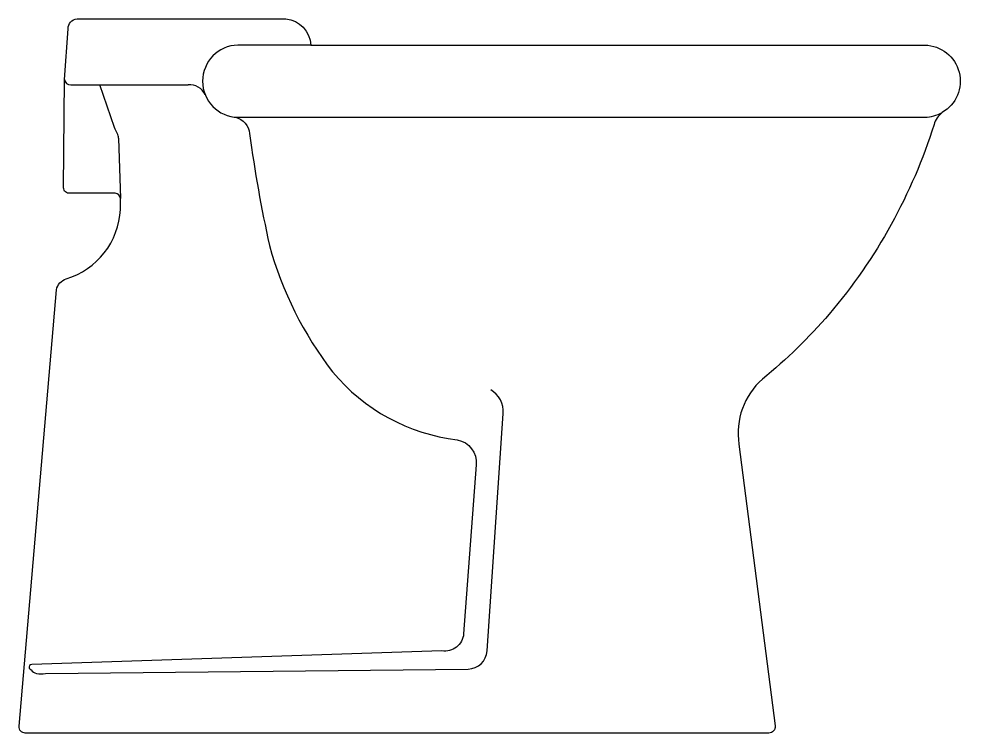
# Model space of a CAD drawing. Extents: x -873.11 to -872.587, y 506.357 to 506.753.
import ezdxf

# ---------------------------------------------------------------- set-up
doc = ezdxf.new("R2010")
doc.units = 0
doc.header["$LTSCALE"] = 50
doc.header["$MEASUREMENT"] = 0
doc.layers.add('A-PECAS', color=2, linetype='CONTINUOUS')
doc.layers.add('ESC1-50', color=1, linetype='CONTINUOUS')

# ---------------------------------------------------------------- blocks, each defined once
blk = doc.blocks.new('P-31-D')
at = {"layer": 'A-PECAS'}
blk.add_lwpolyline([(0.0785, 0.39, -0.3996145975976848), (0.0835, 0.3955), (0.199, 0.3955, -0.3703327741337186), (0.2129999999999998, 0.381), (0.36275, 0.381), (0.553, 0.381, -0.7589271477745212), (0.5624735667044645, 0.3436465468813331, 0.1605677876939523), (0.558, 0.337, -0.09995873256436208), (0.5, 0.232, -0.04173900441159847), (0.463, 0.196, 0.2567371040471246), (0.45, 0.16), (0.4699945723170231, 0.003944801428112045, -0.4520492335155764), (0.4665229514146852, 0), (0.05481217048891291, 0, -0.4394334035863593), (0.05132490546950707, 0.003798299655427791), (0.07200000000000001, 0.2455, -0.274289217929576), (0.0775, 0.2515000000000001, 0.3145453494117738), (0.1075, 0.29), (0.1075, 0.296, 0.3774894483135179), (0.1045, 0.299), (0.0795, 0.299, -0.4741697616265732), (0.076, 0.302), (0.0765, 0.362)], format="xyb", close=True, dxfattribs=at)
at = {"layer": 'ESC1-50'}
for points in [[(0.2129999999999998, 0.381), (0.1725, 0.381, 0.9762504205516759), (0.1725, 0.341), (0.36275, 0.341), (0.553, 0.341, 0.1248336520590168), (0.5624735667044645, 0.3436465468813331, 0.1248336520590168)], [(0.1712416462455024, 0.3410699575942405, -0.3080569418454479), (0.1790000000000001, 0.3319999999999997, 0.02120258531100882), (0.19, 0.2699999999999999, 0.09724823926671339), (0.225, 0.2, 0.1925818948671668), (0.2940198023986714, 0.1624458878815093, -0.3841774623741889), (0.3045, 0.1485), (0.2975, 0.055, -0.4400335789392614), (0.2855, 0.0455), (0.0585, 0.038, 0.5726557760572227), (0.05700000000000001, 0.03599999999999999, 0.0337376908469159), (0.05800000000000001, 0.035, 0.1461445378809099), (0.06100000000000001, 0.033, 0.07206553981770145), (0.066, 0.033), (0.3, 0.0355, 0.3926492749843577), (0.3105, 0.0455), (0.3195, 0.177, 0.2869972687050397), (0.3125, 0.19)]]:
    blk.add_lwpolyline(points, format="xyb", dxfattribs=at)
for points in [[(0.08, 0.359), (0.145, 0.359)], [(0.1042134614588541, 0.3352722224521993), (0.096, 0.359)], [(0.1064876424493498, 0.3294077991714563), (0.1075, 0.296)]]:
    blk.add_lwpolyline(points, dxfattribs=at)
for centre, radius, start, end in [((0.07978437036716118, 0.3622900987616881), 0.003297157260462328, 185.0476679161114, 273.7497427938796), ((0.1457433747135127, 0.3494326233552117), 0.009596212889881684, 25.17181699068949, 94.44289306445378), ((0.08506237087785726, 0.3244395417322734), 0.02200252808250456, 20.4956765742628, 29.49436785517074), ((0.09742312847204791, 0.3281949100903169), 0.009145300080798264, 7.621267394195372, 25.57895515856634)]:
    blk.add_arc(centre, radius, start, end, dxfattribs=at)

msp = doc.modelspace()

# ---------------------------------------------------------------- block references
at = {"layer": 'A-PECAS'}
msp.add_blockref('P-31-D', (-873.1607469477716, 506.3570622851473), dxfattribs=at)

doc.saveas('drawing.dxf')
